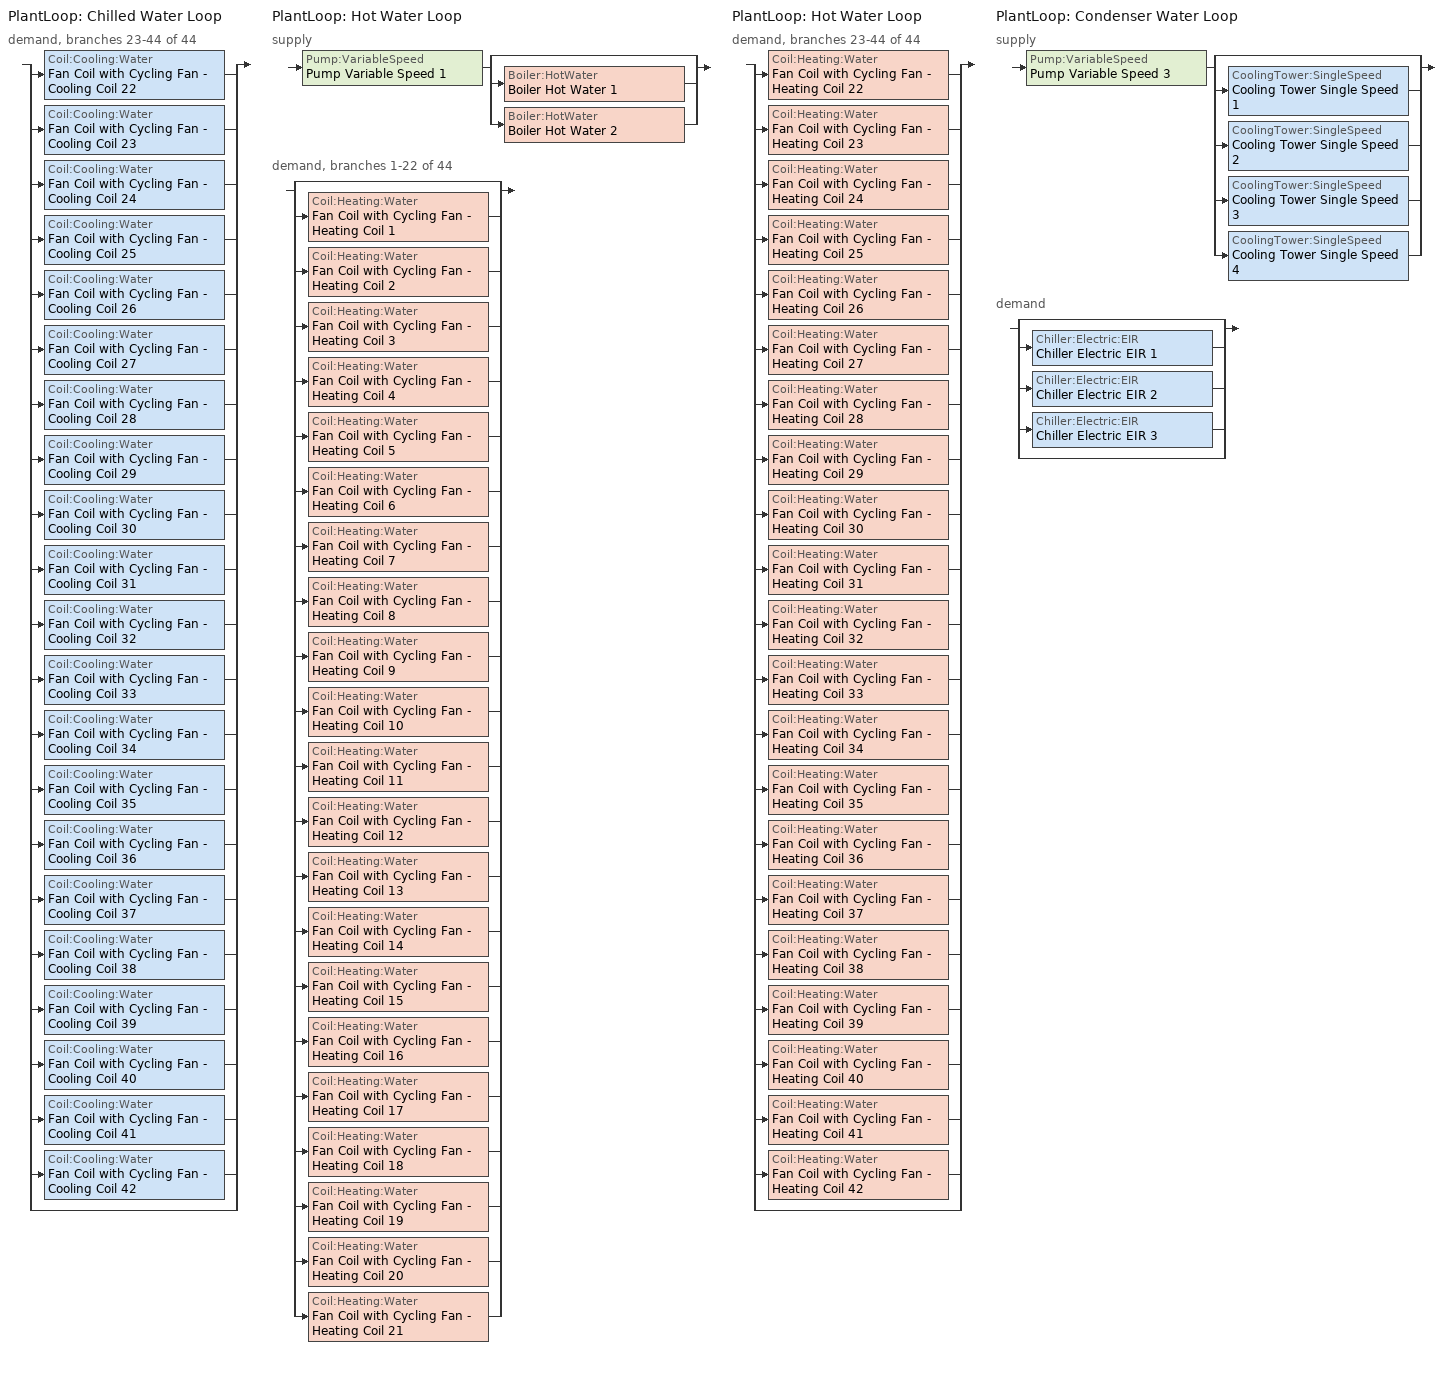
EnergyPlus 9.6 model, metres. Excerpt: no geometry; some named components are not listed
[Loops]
PlantLoop 'Chilled Water Loop'
 demand, branches 23-44 of 44: split
  | Coil:Cooling:Water 'Fan Coil with Cycling Fan - Cooling Coil 22'
  | Coil:Cooling:Water 'Fan Coil with Cycling Fan - Cooling Coil 23'
  | Coil:Cooling:Water 'Fan Coil with Cycling Fan - Cooling Coil 24'
  | Coil:Cooling:Water 'Fan Coil with Cycling Fan - Cooling Coil 25'
  | Coil:Cooling:Water 'Fan Coil with Cycling Fan - Cooling Coil 26'
  | Coil:Cooling:Water 'Fan Coil with Cycling Fan - Cooling Coil 27'
  | Coil:Cooling:Water 'Fan Coil with Cycling Fan - Cooling Coil 28'
  | Coil:Cooling:Water 'Fan Coil with Cycling Fan - Cooling Coil 29'
  | Coil:Cooling:Water 'Fan Coil with Cycling Fan - Cooling Coil 30'
  | Coil:Cooling:Water 'Fan Coil with Cycling Fan - Cooling Coil 31'
  | Coil:Cooling:Water 'Fan Coil with Cycling Fan - Cooling Coil 32'
  | Coil:Cooling:Water 'Fan Coil with Cycling Fan - Cooling Coil 33'
  | Coil:Cooling:Water 'Fan Coil with Cycling Fan - Cooling Coil 34'
  | Coil:Cooling:Water 'Fan Coil with Cycling Fan - Cooling Coil 35'
  | Coil:Cooling:Water 'Fan Coil with Cycling Fan - Cooling Coil 36'
  | Coil:Cooling:Water 'Fan Coil with Cycling Fan - Cooling Coil 37'
  | Coil:Cooling:Water 'Fan Coil with Cycling Fan - Cooling Coil 38'
  | Coil:Cooling:Water 'Fan Coil with Cycling Fan - Cooling Coil 39'
  | Coil:Cooling:Water 'Fan Coil with Cycling Fan - Cooling Coil 40'
  | Coil:Cooling:Water 'Fan Coil with Cycling Fan - Cooling Coil 41'
  | Coil:Cooling:Water 'Fan Coil with Cycling Fan - Cooling Coil 42'
  | bypass
PlantLoop 'Hot Water Loop'
 supply: Pump:VariableSpeed 'Pump Variable Speed 1' > split
  | bypass
  | Boiler:HotWater 'Boiler Hot Water 1'
  | Boiler:HotWater 'Boiler Hot Water 2'
 demand, branches 1-22 of 44: split
  | bypass
  | Coil:Heating:Water 'Fan Coil with Cycling Fan - Heating Coil 1'
  | Coil:Heating:Water 'Fan Coil with Cycling Fan - Heating Coil 2'
  | Coil:Heating:Water 'Fan Coil with Cycling Fan - Heating Coil 3'
  | Coil:Heating:Water 'Fan Coil with Cycling Fan - Heating Coil 4'
  | Coil:Heating:Water 'Fan Coil with Cycling Fan - Heating Coil 5'
  | Coil:Heating:Water 'Fan Coil with Cycling Fan - Heating Coil 6'
  | Coil:Heating:Water 'Fan Coil with Cycling Fan - Heating Coil 7'
  | Coil:Heating:Water 'Fan Coil with Cycling Fan - Heating Coil 8'
  | Coil:Heating:Water 'Fan Coil with Cycling Fan - Heating Coil 9'
  | Coil:Heating:Water 'Fan Coil with Cycling Fan - Heating Coil 10'
  | Coil:Heating:Water 'Fan Coil with Cycling Fan - Heating Coil 11'
  | Coil:Heating:Water 'Fan Coil with Cycling Fan - Heating Coil 12'
  | Coil:Heating:Water 'Fan Coil with Cycling Fan - Heating Coil 13'
  | Coil:Heating:Water 'Fan Coil with Cycling Fan - Heating Coil 14'
  | Coil:Heating:Water 'Fan Coil with Cycling Fan - Heating Coil 15'
  | Coil:Heating:Water 'Fan Coil with Cycling Fan - Heating Coil 16'
  | Coil:Heating:Water 'Fan Coil with Cycling Fan - Heating Coil 17'
  | Coil:Heating:Water 'Fan Coil with Cycling Fan - Heating Coil 18'
  | Coil:Heating:Water 'Fan Coil with Cycling Fan - Heating Coil 19'
  | Coil:Heating:Water 'Fan Coil with Cycling Fan - Heating Coil 20'
  | Coil:Heating:Water 'Fan Coil with Cycling Fan - Heating Coil 21'
PlantLoop 'Hot Water Loop'
 demand, branches 23-44 of 44: split
  | Coil:Heating:Water 'Fan Coil with Cycling Fan - Heating Coil 22'
  | Coil:Heating:Water 'Fan Coil with Cycling Fan - Heating Coil 23'
  | Coil:Heating:Water 'Fan Coil with Cycling Fan - Heating Coil 24'
  | Coil:Heating:Water 'Fan Coil with Cycling Fan - Heating Coil 25'
  | Coil:Heating:Water 'Fan Coil with Cycling Fan - Heating Coil 26'
  | Coil:Heating:Water 'Fan Coil with Cycling Fan - Heating Coil 27'
  | Coil:Heating:Water 'Fan Coil with Cycling Fan - Heating Coil 28'
  | Coil:Heating:Water 'Fan Coil with Cycling Fan - Heating Coil 29'
  | Coil:Heating:Water 'Fan Coil with Cycling Fan - Heating Coil 30'
  | Coil:Heating:Water 'Fan Coil with Cycling Fan - Heating Coil 31'
  | Coil:Heating:Water 'Fan Coil with Cycling Fan - Heating Coil 32'
  | Coil:Heating:Water 'Fan Coil with Cycling Fan - Heating Coil 33'
  | Coil:Heating:Water 'Fan Coil with Cycling Fan - Heating Coil 34'
  | Coil:Heating:Water 'Fan Coil with Cycling Fan - Heating Coil 35'
  | Coil:Heating:Water 'Fan Coil with Cycling Fan - Heating Coil 36'
  | Coil:Heating:Water 'Fan Coil with Cycling Fan - Heating Coil 37'
  | Coil:Heating:Water 'Fan Coil with Cycling Fan - Heating Coil 38'
  | Coil:Heating:Water 'Fan Coil with Cycling Fan - Heating Coil 39'
  | Coil:Heating:Water 'Fan Coil with Cycling Fan - Heating Coil 40'
  | Coil:Heating:Water 'Fan Coil with Cycling Fan - Heating Coil 41'
  | Coil:Heating:Water 'Fan Coil with Cycling Fan - Heating Coil 42'
  | bypass
PlantLoop 'Condenser Water Loop'
 supply: Pump:VariableSpeed 'Pump Variable Speed 3' > split
  | bypass
  | CoolingTower:SingleSpeed 'Cooling Tower Single Speed 1'
  | CoolingTower:SingleSpeed 'Cooling Tower Single Speed 2'
  | CoolingTower:SingleSpeed 'Cooling Tower Single Speed 3'
  | CoolingTower:SingleSpeed 'Cooling Tower Single Speed 4'
 demand: split
  | bypass
  | Chiller:Electric:EIR 'Chiller Electric EIR 1'
  | Chiller:Electric:EIR 'Chiller Electric EIR 2'
  | Chiller:Electric:EIR 'Chiller Electric EIR 3'
  | bypass
[ZoneControl:Thermostat] Temperature Difference Between Cutout And Setpoint deltaC=0
Name | Zone or ZoneList | Control Type Schedule | Control 1
Thermal Zone 22 Thermostat | Thermal Zone 22 | Thermal Zone 22 Thermostat Schedule | Thermostat Setpoint Dual Setpoint 22
Thermal Zone 23 Thermostat | Thermal Zone 23 | Thermal Zone 23 Thermostat Schedule | Thermostat Setpoint Dual Setpoint 23
Thermal Zone 24 Thermostat | Thermal Zone 24 | Thermal Zone 24 Thermostat Schedule | Thermostat Setpoint Dual Setpoint 24
Thermal Zone 25 Thermostat | Thermal Zone 25 | Thermal Zone 25 Thermostat Schedule | Thermostat Setpoint Dual Setpoint 25
Thermal Zone 26 Thermostat | Thermal Zone 26 | Thermal Zone 26 Thermostat Schedule | Thermostat Setpoint Dual Setpoint 26
Thermal Zone 27 Thermostat | Thermal Zone 27 | Thermal Zone 27 Thermostat Schedule | Thermostat Setpoint Dual Setpoint 27
Thermal Zone 28 Thermostat | Thermal Zone 28 | Thermal Zone 28 Thermostat Schedule | Thermostat Setpoint Dual Setpoint 28
Thermal Zone 29 Thermostat | Thermal Zone 29 | Thermal Zone 29 Thermostat Schedule | Thermostat Setpoint Dual Setpoint 29
Thermal Zone 30 Thermostat | Thermal Zone 30 | Thermal Zone 30 Thermostat Schedule | Thermostat Setpoint Dual Setpoint 30
Thermal Zone 31 Thermostat | Thermal Zone 31 | Thermal Zone 31 Thermostat Schedule | Thermostat Setpoint Dual Setpoint 31
Thermal Zone 32 Thermostat | Thermal Zone 32 | Thermal Zone 32 Thermostat Schedule | Thermostat Setpoint Dual Setpoint 32
Thermal Zone 33 Thermostat | Thermal Zone 33 | Thermal Zone 33 Thermostat Schedule | Thermostat Setpoint Dual Setpoint 33
Thermal Zone 34 Thermostat | Thermal Zone 34 | Thermal Zone 34 Thermostat Schedule | Thermostat Setpoint Dual Setpoint 34
Thermal Zone 35 Thermostat | Thermal Zone 35 | Thermal Zone 35 Thermostat Schedule | Thermostat Setpoint Dual Setpoint 35
Thermal Zone 36 Thermostat | Thermal Zone 36 | Thermal Zone 36 Thermostat Schedule | Thermostat Setpoint Dual Setpoint 36
Thermal Zone 37 Thermostat | Thermal Zone 37 | Thermal Zone 37 Thermostat Schedule | Thermostat Setpoint Dual Setpoint 37
Thermal Zone 38 Thermostat | Thermal Zone 38 | Thermal Zone 38 Thermostat Schedule | Thermostat Setpoint Dual Setpoint 38
Thermal Zone 39 Thermostat | Thermal Zone 39 | Thermal Zone 39 Thermostat Schedule | Thermostat Setpoint Dual Setpoint 39
Thermal Zone 40 Thermostat | Thermal Zone 40 | Thermal Zone 40 Thermostat Schedule | Thermostat Setpoint Dual Setpoint 40
Thermal Zone 41 Thermostat | Thermal Zone 41 | Thermal Zone 41 Thermostat Schedule | Thermostat Setpoint Dual Setpoint 41
Thermal Zone 42 Thermostat | Thermal Zone 42 | Thermal Zone 42 Thermostat Schedule | Thermostat Setpoint Dual Setpoint 42
[ThermostatSetpoint:DualSetpoint]
Name | Heating Setpoint Temperature Schedule | Cooling Setpoint Temperature Schedule
Thermostat Setpoint Dual Setpoint 22 | HtgSetp 22 | ClgSetp 22
Thermostat Setpoint Dual Setpoint 23 | HtgSetp 23 | ClgSetp 23
Thermostat Setpoint Dual Setpoint 24 | HtgSetp 24 | ClgSetp 24
Thermostat Setpoint Dual Setpoint 25 | HtgSetp 25 | ClgSetp 25
Thermostat Setpoint Dual Setpoint 26 | HtgSetp 26 | ClgSetp 26
Thermostat Setpoint Dual Setpoint 27 | HtgSetp 27 | ClgSetp 27
Thermostat Setpoint Dual Setpoint 28 | HtgSetp 28 | ClgSetp 28
Thermostat Setpoint Dual Setpoint 29 | HtgSetp 29 | ClgSetp 29
Thermostat Setpoint Dual Setpoint 30 | HtgSetp 30 | ClgSetp 30
Thermostat Setpoint Dual Setpoint 31 | HtgSetp 31 | ClgSetp 31
Thermostat Setpoint Dual Setpoint 32 | HtgSetp 32 | ClgSetp 32
Thermostat Setpoint Dual Setpoint 33 | HtgSetp 33 | ClgSetp 33
Thermostat Setpoint Dual Setpoint 34 | HtgSetp 34 | ClgSetp 34
Thermostat Setpoint Dual Setpoint 35 | HtgSetp 35 | ClgSetp 35
Thermostat Setpoint Dual Setpoint 36 | HtgSetp 36 | ClgSetp 36
Thermostat Setpoint Dual Setpoint 37 | HtgSetp 37 | ClgSetp 37
Thermostat Setpoint Dual Setpoint 38 | HtgSetp 38 | ClgSetp 38
Thermostat Setpoint Dual Setpoint 39 | HtgSetp 39 | ClgSetp 39
Thermostat Setpoint Dual Setpoint 40 | HtgSetp 40 | ClgSetp 40
Thermostat Setpoint Dual Setpoint 41 | HtgSetp 41 | ClgSetp 41
Thermostat Setpoint Dual Setpoint 42 | HtgSetp 42 | ClgSetp 42
[Fan:OnOff] Availability Schedule=Always On Discrete hvac_library; Fan Total Efficiency=0.82; Pressure Rise Pa=500; Maximum Flow Rate m3/s=Autosize; Motor Efficiency=0.8; Motor In Airstream Fraction=1; Fan Power Ratio Function of Speed Ratio Curve=Fan On Off Power Curve 12; Fan Efficiency Ratio Function of Speed Ratio Curve=Fan On Off Efficiency Curve 12
Fan Coil with Cycling Fan - Fan 22; Fan Coil with Cycling Fan - Fan 23; Fan Coil with Cycling Fan - Fan 24; Fan Coil with Cycling Fan - Fan 25; Fan Coil with Cycling Fan - Fan 26; Fan Coil with Cycling Fan - Fan 27; Fan Coil with Cycling Fan - Fan 28; Fan Coil with Cycling Fan - Fan 29; Fan Coil with Cycling Fan - Fan 30; Fan Coil with Cycling Fan - Fan 31; Fan Coil with Cycling Fan - Fan 32; Fan Coil with Cycling Fan - Fan 33; Fan Coil with Cycling Fan - Fan 34; Fan Coil with Cycling Fan - Fan 35; Fan Coil with Cycling Fan - Fan 36; Fan Coil with Cycling Fan - Fan 37; Fan Coil with Cycling Fan - Fan 38; Fan Coil with Cycling Fan - Fan 39; Fan Coil with Cycling Fan - Fan 40; Fan Coil with Cycling Fan - Fan 41; Fan Coil with Cycling Fan - Fan 42
[Coil:Cooling:Water] Availability Schedule=Always On Discrete hvac_library; Design Water Flow Rate m3/s=Autosize; Design Air Flow Rate m3/s=Autosize; Design Inlet Water Temperature C=Autosize; Design Inlet Air Temperature C=Autosize; Design Outlet Air Temperature C=Autosize; Design Inlet Air Humidity Ratio kgWater/kgDryAir=Autosize; Design Outlet Air Humidity Ratio kgWater/kgDryAir=Autosize; Type of Analysis=SimpleAnalysis; Heat Exchanger Configuration=CrossFlow
Fan Coil with Cycling Fan - Cooling Coil 22; Fan Coil with Cycling Fan - Cooling Coil 23; Fan Coil with Cycling Fan - Cooling Coil 24; Fan Coil with Cycling Fan - Cooling Coil 25; Fan Coil with Cycling Fan - Cooling Coil 26; Fan Coil with Cycling Fan - Cooling Coil 27; Fan Coil with Cycling Fan - Cooling Coil 28; Fan Coil with Cycling Fan - Cooling Coil 29; Fan Coil with Cycling Fan - Cooling Coil 30; Fan Coil with Cycling Fan - Cooling Coil 31; Fan Coil with Cycling Fan - Cooling Coil 32; Fan Coil with Cycling Fan - Cooling Coil 33; Fan Coil with Cycling Fan - Cooling Coil 34; Fan Coil with Cycling Fan - Cooling Coil 35; Fan Coil with Cycling Fan - Cooling Coil 36; Fan Coil with Cycling Fan - Cooling Coil 37; Fan Coil with Cycling Fan - Cooling Coil 38; Fan Coil with Cycling Fan - Cooling Coil 39; Fan Coil with Cycling Fan - Cooling Coil 40; Fan Coil with Cycling Fan - Cooling Coil 41; Fan Coil with Cycling Fan - Cooling Coil 42
[Coil:Heating:Water] Availability Schedule=Always On Discrete hvac_library; U-Factor Times Area Value W/K=Autosize; Maximum Water Flow Rate m3/s=Autosize; Performance Input Method=UFactorTimesAreaAndDesignWaterFlowRate; Rated Capacity W=Autosize; Rated Inlet Water Temperature C=82.2; Rated Inlet Air Temperature C=16.6; Rated Outlet Water Temperature C=71.1; Rated Outlet Air Temperature C=32.2; Rated Ratio for Air and Water Convection=0.5
Fan Coil with Cycling Fan - Heating Coil 1; Fan Coil with Cycling Fan - Heating Coil 2; Fan Coil with Cycling Fan - Heating Coil 3; Fan Coil with Cycling Fan - Heating Coil 4; Fan Coil with Cycling Fan - Heating Coil 5; Fan Coil with Cycling Fan - Heating Coil 6; Fan Coil with Cycling Fan - Heating Coil 7; Fan Coil with Cycling Fan - Heating Coil 8; Fan Coil with Cycling Fan - Heating Coil 9; Fan Coil with Cycling Fan - Heating Coil 10; Fan Coil with Cycling Fan - Heating Coil 11; Fan Coil with Cycling Fan - Heating Coil 12; Fan Coil with Cycling Fan - Heating Coil 13; Fan Coil with Cycling Fan - Heating Coil 14; Fan Coil with Cycling Fan - Heating Coil 15; Fan Coil with Cycling Fan - Heating Coil 16; Fan Coil with Cycling Fan - Heating Coil 17; Fan Coil with Cycling Fan - Heating Coil 18; Fan Coil with Cycling Fan - Heating Coil 19; Fan Coil with Cycling Fan - Heating Coil 20; Fan Coil with Cycling Fan - Heating Coil 21; Fan Coil with Cycling Fan - Heating Coil 22; Fan Coil with Cycling Fan - Heating Coil 23; Fan Coil with Cycling Fan - Heating Coil 24; Fan Coil with Cycling Fan - Heating Coil 25; Fan Coil with Cycling Fan - Heating Coil 26; Fan Coil with Cycling Fan - Heating Coil 27; Fan Coil with Cycling Fan - Heating Coil 28; Fan Coil with Cycling Fan - Heating Coil 29; Fan Coil with Cycling Fan - Heating Coil 30; Fan Coil with Cycling Fan - Heating Coil 31; Fan Coil with Cycling Fan - Heating Coil 32; Fan Coil with Cycling Fan - Heating Coil 33; Fan Coil with Cycling Fan - Heating Coil 34; Fan Coil with Cycling Fan - Heating Coil 35; Fan Coil with Cycling Fan - Heating Coil 36; Fan Coil with Cycling Fan - Heating Coil 37; Fan Coil with Cycling Fan - Heating Coil 38; Fan Coil with Cycling Fan - Heating Coil 39; Fan Coil with Cycling Fan - Heating Coil 40; Fan Coil with Cycling Fan - Heating Coil 41; Fan Coil with Cycling Fan - Heating Coil 42
[ZoneHVAC:FourPipeFanCoil] Availability Schedule=Always On Discrete hvac_library; Capacity Control Method=CyclingFan; Maximum Supply Air Flow Rate m3/s=Autosize; Maximum Outdoor Air Flow Rate m3/s=Autosize; Maximum Cold Water Flow Rate m3/s=Autosize; Maximum Hot Water Flow Rate m3/s=Autosize; Minimum Supply Air Temperature in Cooling Mode C=Autosize; Maximum Supply Air Temperature in Heating Mode C=Autosize
Name | Supply Air Fan | Cooling Coil | Heating Coil
Fan Coil with Cycling Fan 22 | Fan Coil with Cycling Fan - Fan 22 | Fan Coil with Cycling Fan - Cooling Coil 22 | Fan Coil with Cycling Fan - Heating Coil 22
Fan Coil with Cycling Fan 23 | Fan Coil with Cycling Fan - Fan 23 | Fan Coil with Cycling Fan - Cooling Coil 23 | Fan Coil with Cycling Fan - Heating Coil 23
Fan Coil with Cycling Fan 24 | Fan Coil with Cycling Fan - Fan 24 | Fan Coil with Cycling Fan - Cooling Coil 24 | Fan Coil with Cycling Fan - Heating Coil 24
Fan Coil with Cycling Fan 25 | Fan Coil with Cycling Fan - Fan 25 | Fan Coil with Cycling Fan - Cooling Coil 25 | Fan Coil with Cycling Fan - Heating Coil 25
Fan Coil with Cycling Fan 26 | Fan Coil with Cycling Fan - Fan 26 | Fan Coil with Cycling Fan - Cooling Coil 26 | Fan Coil with Cycling Fan - Heating Coil 26
Fan Coil with Cycling Fan 27 | Fan Coil with Cycling Fan - Fan 27 | Fan Coil with Cycling Fan - Cooling Coil 27 | Fan Coil with Cycling Fan - Heating Coil 27
Fan Coil with Cycling Fan 28 | Fan Coil with Cycling Fan - Fan 28 | Fan Coil with Cycling Fan - Cooling Coil 28 | Fan Coil with Cycling Fan - Heating Coil 28
Fan Coil with Cycling Fan 29 | Fan Coil with Cycling Fan - Fan 29 | Fan Coil with Cycling Fan - Cooling Coil 29 | Fan Coil with Cycling Fan - Heating Coil 29
Fan Coil with Cycling Fan 30 | Fan Coil with Cycling Fan - Fan 30 | Fan Coil with Cycling Fan - Cooling Coil 30 | Fan Coil with Cycling Fan - Heating Coil 30
Fan Coil with Cycling Fan 31 | Fan Coil with Cycling Fan - Fan 31 | Fan Coil with Cycling Fan - Cooling Coil 31 | Fan Coil with Cycling Fan - Heating Coil 31
Fan Coil with Cycling Fan 32 | Fan Coil with Cycling Fan - Fan 32 | Fan Coil with Cycling Fan - Cooling Coil 32 | Fan Coil with Cycling Fan - Heating Coil 32
Fan Coil with Cycling Fan 33 | Fan Coil with Cycling Fan - Fan 33 | Fan Coil with Cycling Fan - Cooling Coil 33 | Fan Coil with Cycling Fan - Heating Coil 33
Fan Coil with Cycling Fan 34 | Fan Coil with Cycling Fan - Fan 34 | Fan Coil with Cycling Fan - Cooling Coil 34 | Fan Coil with Cycling Fan - Heating Coil 34
Fan Coil with Cycling Fan 35 | Fan Coil with Cycling Fan - Fan 35 | Fan Coil with Cycling Fan - Cooling Coil 35 | Fan Coil with Cycling Fan - Heating Coil 35
Fan Coil with Cycling Fan 36 | Fan Coil with Cycling Fan - Fan 36 | Fan Coil with Cycling Fan - Cooling Coil 36 | Fan Coil with Cycling Fan - Heating Coil 36
Fan Coil with Cycling Fan 37 | Fan Coil with Cycling Fan - Fan 37 | Fan Coil with Cycling Fan - Cooling Coil 37 | Fan Coil with Cycling Fan - Heating Coil 37
Fan Coil with Cycling Fan 38 | Fan Coil with Cycling Fan - Fan 38 | Fan Coil with Cycling Fan - Cooling Coil 38 | Fan Coil with Cycling Fan - Heating Coil 38
Fan Coil with Cycling Fan 39 | Fan Coil with Cycling Fan - Fan 39 | Fan Coil with Cycling Fan - Cooling Coil 39 | Fan Coil with Cycling Fan - Heating Coil 39
Fan Coil with Cycling Fan 40 | Fan Coil with Cycling Fan - Fan 40 | Fan Coil with Cycling Fan - Cooling Coil 40 | Fan Coil with Cycling Fan - Heating Coil 40
Fan Coil with Cycling Fan 41 | Fan Coil with Cycling Fan - Fan 41 | Fan Coil with Cycling Fan - Cooling Coil 41 | Fan Coil with Cycling Fan - Heating Coil 41
Fan Coil with Cycling Fan 42 | Fan Coil with Cycling Fan - Fan 42 | Fan Coil with Cycling Fan - Cooling Coil 42 | Fan Coil with Cycling Fan - Heating Coil 42
[Zone equipment]
Thermal Zone 22: Fan Coil with Cycling Fan 22
Thermal Zone 23: Fan Coil with Cycling Fan 23
Thermal Zone 24: Fan Coil with Cycling Fan 24
Thermal Zone 25: Fan Coil with Cycling Fan 25
Thermal Zone 26: Fan Coil with Cycling Fan 26
Thermal Zone 27: Fan Coil with Cycling Fan 27
Thermal Zone 28: Fan Coil with Cycling Fan 28
Thermal Zone 29: Fan Coil with Cycling Fan 29
Thermal Zone 30: Fan Coil with Cycling Fan 30
Thermal Zone 31: Fan Coil with Cycling Fan 31
Thermal Zone 32: Fan Coil with Cycling Fan 32
Thermal Zone 33: Fan Coil with Cycling Fan 33
Thermal Zone 34: Fan Coil with Cycling Fan 34
Thermal Zone 35: Fan Coil with Cycling Fan 35
Thermal Zone 36: Fan Coil with Cycling Fan 36
Thermal Zone 37: Fan Coil with Cycling Fan 37
Thermal Zone 38: Fan Coil with Cycling Fan 38
Thermal Zone 39: Fan Coil with Cycling Fan 39
Thermal Zone 40: Fan Coil with Cycling Fan 40
Thermal Zone 41: Fan Coil with Cycling Fan 41
Thermal Zone 42: Fan Coil with Cycling Fan 42
[Sizing:Zone] Zone Cooling Design Supply Air Temperature Input Method=SupplyAirTemperature; Zone Cooling Design Supply Air Temperature C=14.8; Zone Cooling Design Supply Air Temperature Difference deltaC=11.11; Zone Heating Design Supply Air Temperature Input Method=SupplyAirTemperature; Zone Heating Design Supply Air Temperature C=42.9; Zone Heating Design Supply Air Temperature Difference deltaC=11.11; Zone Cooling Design Supply Air Humidity Ratio kgWater/kgDryAir=0.0085; Zone Heating Design Supply Air Humidity Ratio kgWater/kgDryAir=0.008; Cooling Design Air Flow Method=DesignDay; Cooling Design Air Flow Rate m3/s=0; Cooling Minimum Air Flow per Zone Floor Area m3/s-m2=0.000762; Cooling Minimum Air Flow m3/s=0; Cooling Minimum Air Flow Fraction=0; Heating Design Air Flow Method=DesignDay; Heating Design Air Flow Rate m3/s=0; Heating Maximum Air Flow per Zone Floor Area m3/s-m2=0.002032; Heating Maximum Air Flow m3/s=0.141576; Heating Maximum Air Flow Fraction=0.3; Account for Dedicated Outdoor Air System=No
Name | Design Specification Outdoor Air Object
Thermal Zone 22 | Ventilation 22
Thermal Zone 23 | Ventilation 23
Thermal Zone 24 | Ventilation 24
Thermal Zone 25 | Ventilation 25
Thermal Zone 26 | Ventilation 26
Thermal Zone 27 | Ventilation 27
Thermal Zone 28 | Ventilation 28
Thermal Zone 29 | Ventilation 29
Thermal Zone 30 | Ventilation 30
Thermal Zone 31 | Ventilation 31
Thermal Zone 32 | Ventilation 32
Thermal Zone 33 | Ventilation 33
Thermal Zone 34 | Ventilation 34
Thermal Zone 35 | Ventilation 35
Thermal Zone 36 | Ventilation 36
Thermal Zone 37 | Ventilation 37
Thermal Zone 38 | Ventilation 38
Thermal Zone 39 | Ventilation 39
Thermal Zone 40 | Ventilation 40
Thermal Zone 41 | Ventilation 41
Thermal Zone 42 | Ventilation 42
[DesignSpecification:OutdoorAir] Outdoor Air Method=Sum; Outdoor Air Flow per Person m3/s-person=0; Outdoor Air Flow per Zone Floor Area m3/s-m2=0; Outdoor Air Flow per Zone m3/s=0; Outdoor Air Flow Air Changes per Hour 1/hr=1.6
Ventilation 22; Ventilation 23; Ventilation 24; Ventilation 25; Ventilation 26; Ventilation 27; Ventilation 28; Ventilation 29; Ventilation 30; Ventilation 31; Ventilation 32; Ventilation 33; Ventilation 34; Ventilation 35; Ventilation 36; Ventilation 37; Ventilation 38; Ventilation 39; Ventilation 40; Ventilation 41; Ventilation 42
[PlantEquipmentList]
Hot Water Loop Heating Equipment List: Boiler:HotWater, Boiler Hot Water 1, Boiler:HotWater, Boiler Hot Water 2
Condenser Water Loop Cooling Equipment List: CoolingTower:SingleSpeed, Cooling Tower Single Speed 1, CoolingTower:SingleSpeed, Cooling Tower Single Speed 2, CoolingTower:SingleSpeed, Cooling Tower Single Speed 3, CoolingTower:SingleSpeed, Cooling Tower Single Speed 4
[PlantLoop] Fluid Type=Water; Maximum Loop Temperature=100; Minimum Loop Temperature=0; Maximum Loop Flow Rate=Autosize; Minimum Loop Flow Rate=0; Plant Loop Volume=Autocalculate; Load Distribution Scheme=Optimal; Plant Loop Demand Calculation Scheme=SingleSetpoint
Name | Plant Equipment Operation Scheme
Hot Water Loop | Hot Water Loop Operation Schemes
Condenser Water Loop | Condenser Water Loop Operation Schemes
[Sizing:Plant] Sizing Option=NonCoincident; Zone Timesteps in Averaging Window=1; Coincident Sizing Factor Mode=None
Name | Loop Type | Design Loop Exit Temperature | Loop Design Temperature Difference
Hot Water Loop | Heating | 67 | 11
Condenser Water Loop | Condenser | 29.4 | 5.6
[Pump:VariableSpeed] Design Maximum Flow Rate m3/s=Autosize; Design Power Consumption W=Autosize; Motor Efficiency=0.8; Fraction of Motor Inefficiencies to Fluid Stream=0; Coefficient 1 of the Part Load Performance Curve=0; Coefficient 2 of the Part Load Performance Curve=1; Coefficient 3 of the Part Load Performance Curve=0; Coefficient 4 of the Part Load Performance Curve=0; Design Minimum Flow Rate=0; Pump Control Type=Intermittent; Skin Loss Radiative Fraction=0.5; Design Power Sizing Method=PowerPerFlowPerPressure; Design Electric Power per Unit Flow Rate=348701.1; Design Shaft Power per Unit Flow Rate per Unit Head=1.28205; Design Minimum Flow Rate Fraction=0
Name | Design Pump Head Pa
Pump Variable Speed 1 | 180000
Pump Variable Speed 3 | 179352
[SetpointManager:Scheduled]
Setpoint Manager Scheduled Hot Water Duck: Control Variable=Temperature; Schedule=Hot_Water_Temperature; Setpoint Node or NodeList=Node Hot Water Deck Supply
[PlantEquipmentOperationSchemes] Control Scheme Schedule Name 1=Always On Discrete
Name | Control Scheme Object Type 1 | Control Scheme Name 1
Hot Water Loop Operation Schemes | PlantEquipmentOperation:HeatingLoad | Hot Water Loop Heating Operation Scheme
Condenser Water Loop Operation Schemes | PlantEquipmentOperation:CoolingLoad | Condenser Water Loop Cooling Operation Scheme
[PlantEquipmentOperation:CoolingLoad]
Condenser Water Loop Cooling Operation Scheme: Load Range Lower Limit 1=0; Load Range Upper Limit 1=1000000000; Range Equipment List Name 1=Condenser Water Loop Cooling Equipment List
[Boiler:HotWater] Fuel Type=Coal; Nominal Capacity W=Autosize; Efficiency Curve Temperature Evaluation Variable=LeavingBoiler; Normalized Boiler Efficiency Curve=Boiler Efficiency; Design Water Flow Rate m3/s=Autosize; Minimum Part Load Ratio=0; Maximum Part Load Ratio=1; Optimum Part Load Ratio=1; Water Outlet Upper Temperature Limit C=99; Boiler Flow Mode=NotModulated; Parasitic Electric Load W=0; Sizing Factor=1
Name | Nominal Thermal Efficiency
Boiler Hot Water 1 | 0.7
Boiler Hot Water 2 | 0.85
[PlantEquipmentOperation:HeatingLoad]
Hot Water Loop Heating Operation Scheme: Load Range Lower Limit 1=0; Load Range Upper Limit 1=1000000000; Range Equipment List Name 1=Hot Water Loop Heating Equipment List
[CoolingTower:SingleSpeed] Design Water Flow Rate m3/s=Autosize; Design Air Flow Rate m3/s=Autosize; Design Fan Power W=Autosize; Design U-Factor Times Area Value W/K=Autosize; Free Convection Regime Air Flow Rate m3/s=Autosize; Free Convection Regime Air Flow Rate Sizing Factor=0.1; Free Convection Regime U-Factor Times Area Value W/K=Autosize; Free Convection U-Factor Times Area Value Sizing Factor=0.1; Performance Input Method=UFactorTimesAreaAndDesignWaterFlowRate; Heat Rejection Capacity and Nominal Capacity Sizing Ratio=1.25; Free Convection Capacity W=0; Free Convection Nominal Capacity Sizing Factor=0.1; Design Inlet Air Dry-Bulb Temperature C=25.6; Design Inlet Air Wet-Bulb Temperature C=25.6; Design Approach Temperature deltaC=Autosize; Design Range Temperature deltaC=Autosize; Basin Heater Capacity W/K=0; Basin Heater Setpoint Temperature C=2; Evaporation Loss Mode=LossFactor; Evaporation Loss Factor percent/K=0.2; Drift Loss Percent percent=0.008; Blowdown Calculation Mode=ConcentrationRatio; Blowdown Concentration Ratio=3; Capacity Control=FanCycling; Number of Cells=1; Cell Control=MinimalCell; Cell Minimum  Water Flow Rate Fraction=0.33; Cell Maximum Water Flow Rate Fraction=2.5; Sizing Factor=1
Cooling Tower Single Speed 1; Cooling Tower Single Speed 2; Cooling Tower Single Speed 3; Cooling Tower Single Speed 4
[SetpointManager:FollowOutdoorAirTemperature]
Setpoint Manager Follow Outdoor Air Temperature 1: Control Variable=Temperature; Reference Temperature Type=OutdoorAirWetBulb; Offset Temperature Difference=1.5; Maximum Setpoint Temperature=80; Minimum Setpoint Temperature=6; Setpoint Node or NodeList=Node Condenser Water Deck Supply
[Schedule:Day:Interval]
HtgSetp Summer Design Day 22; HtgSetp Summer Design Day 23; HtgSetp Summer Design Day 24; HtgSetp Summer Design Day 25; HtgSetp Summer Design Day 26; HtgSetp Summer Design Day 27; HtgSetp Summer Design Day 28; HtgSetp Summer Design Day 29; HtgSetp Summer Design Day 30; HtgSetp Summer Design Day 31; HtgSetp Summer Design Day 32; HtgSetp Summer Design Day 33; HtgSetp Summer Design Day 34; HtgSetp Summer Design Day 35; HtgSetp Summer Design Day 36; HtgSetp Summer Design Day 37; HtgSetp Summer Design Day 38; HtgSetp Summer Design Day 39; HtgSetp Summer Design Day 40; HtgSetp Summer Design Day 41; HtgSetp Summer Design Day 42: No, 24:00, 15.6
HtgSetp Winter Design Day 22; HtgSetp Winter Design Day 23; HtgSetp Winter Design Day 24; HtgSetp Winter Design Day 25; HtgSetp Winter Design Day 26; HtgSetp Winter Design Day 27; HtgSetp Winter Design Day 28; HtgSetp Winter Design Day 29; HtgSetp Winter Design Day 30; HtgSetp Winter Design Day 31; HtgSetp Winter Design Day 32; HtgSetp Winter Design Day 33; HtgSetp Winter Design Day 34; HtgSetp Winter Design Day 35; HtgSetp Winter Design Day 36; HtgSetp Winter Design Day 37; HtgSetp Winter Design Day 38; HtgSetp Winter Design Day 39; HtgSetp Winter Design Day 40; HtgSetp Winter Design Day 41; HtgSetp Winter Design Day 42: No, 24:00, 21
ClgSetp Summer Design Day 22; ClgSetp Summer Design Day 23; ClgSetp Summer Design Day 24; ClgSetp Summer Design Day 25; ClgSetp Summer Design Day 26; ClgSetp Summer Design Day 27; ClgSetp Summer Design Day 28; ClgSetp Summer Design Day 29; ClgSetp Summer Design Day 30; ClgSetp Summer Design Day 31; ClgSetp Summer Design Day 32; ClgSetp Summer Design Day 33; ClgSetp Summer Design Day 34; ClgSetp Summer Design Day 35; ClgSetp Summer Design Day 36; ClgSetp Summer Design Day 37; ClgSetp Summer Design Day 38; ClgSetp Summer Design Day 39; ClgSetp Summer Design Day 40; ClgSetp Summer Design Day 41; ClgSetp Summer Design Day 42: No, 06:00, 26.7, 22:00, 24, 24:00, 26.7
ClgSetp Winter Design Day 22; ClgSetp Winter Design Day 23; ClgSetp Winter Design Day 24; ClgSetp Winter Design Day 25; ClgSetp Winter Design Day 26; ClgSetp Winter Design Day 27; ClgSetp Winter Design Day 28; ClgSetp Winter Design Day 29; ClgSetp Winter Design Day 30; ClgSetp Winter Design Day 31; ClgSetp Winter Design Day 32; ClgSetp Winter Design Day 33; ClgSetp Winter Design Day 34; ClgSetp Winter Design Day 35; ClgSetp Winter Design Day 36; ClgSetp Winter Design Day 37; ClgSetp Winter Design Day 38; ClgSetp Winter Design Day 39; ClgSetp Winter Design Day 40; ClgSetp Winter Design Day 41; ClgSetp Winter Design Day 42: No, 24:00, 26.7
ClgSetp Default Schedule 22; ClgSetp Default Schedule 23; ClgSetp Default Schedule 24; ClgSetp Default Schedule 25; ClgSetp Default Schedule 26; ClgSetp Default Schedule 27; ClgSetp Default Schedule 28; ClgSetp Default Schedule 29; ClgSetp Default Schedule 30; ClgSetp Default Schedule 31; ClgSetp Default Schedule 32; ClgSetp Default Schedule 33; ClgSetp Default Schedule 34; ClgSetp Default Schedule 35; ClgSetp Default Schedule 36; ClgSetp Default Schedule 37; ClgSetp Default Schedule 38; ClgSetp Default Schedule 39; ClgSetp Default Schedule 40; ClgSetp Default Schedule 41; ClgSetp Default Schedule 42: Temperature 37, No, 01:00, 28, 02:00, 28, 03:00, 28, 04:00, 28, 05:00, 28, 06:00, 28, 07:00, 28, 08:00, 28, 09:00, 28, 10:00, 28, 11:00, 26, 12:00, 26, 13:00, 26, 14:00, 26, 15:00, 26, 16:00, 26, 17:00, 26, 18:00, 26, 19:00, 26, 20:00, 26, 21:00, 26, 22:00, 26, 23:00, 28, 24:00, 28
HtgSetp Default Schedule 22; HtgSetp Default Schedule 23; HtgSetp Default Schedule 24; HtgSetp Default Schedule 25; HtgSetp Default Schedule 26; HtgSetp Default Schedule 27; HtgSetp Default Schedule 28; HtgSetp Default Schedule 29; HtgSetp Default Schedule 30; HtgSetp Default Schedule 31; HtgSetp Default Schedule 32; HtgSetp Default Schedule 33; HtgSetp Default Schedule 34; HtgSetp Default Schedule 35; HtgSetp Default Schedule 36; HtgSetp Default Schedule 37; HtgSetp Default Schedule 38; HtgSetp Default Schedule 39; HtgSetp Default Schedule 40; HtgSetp Default Schedule 41; HtgSetp Default Schedule 42: Temperature 36, No, 01:00, 16, 02:00, 16, 03:00, 16, 04:00, 16, 05:00, 16, 06:00, 16, 07:00, 16, 08:00, 16, 09:00, 16, 10:00, 16, 11:00, 22, 12:00, 22, 13:00, 22, 14:00, 22, 15:00, 22, 16:00, 22, 17:00, 22, 18:00, 22, 19:00, 22, 20:00, 22, 21:00, 22, 22:00, 22, 23:00, 16, 24:00, 16
Hot_Water_Temperature_Default; Hot_Water_Temperature_Summer_Design_Day; Hot_Water_Temperature_Winter_Design_Day: No, 24:00, 67
[Schedule:Week:Daily]
HtgSetp 22 Week Rule - Jan1-Dec31: HtgSetp Default Schedule 22, HtgSetp Default Schedule 22, HtgSetp Default Schedule 22, HtgSetp Default Schedule 22, HtgSetp Default Schedule 22, HtgSetp Default Schedule 22, HtgSetp Default Schedule 22, HtgSetp Default Schedule 22, HtgSetp Summer Design Day 22, HtgSetp Winter Design Day 22, HtgSetp Default Schedule 22, HtgSetp Default Schedule 22
ClgSetp 22 Week Rule - Jan1-Dec31: ClgSetp Default Schedule 22, ClgSetp Default Schedule 22, ClgSetp Default Schedule 22, ClgSetp Default Schedule 22, ClgSetp Default Schedule 22, ClgSetp Default Schedule 22, ClgSetp Default Schedule 22, ClgSetp Default Schedule 22, ClgSetp Summer Design Day 22, ClgSetp Winter Design Day 22, ClgSetp Default Schedule 22, ClgSetp Default Schedule 22
HtgSetp 23 Week Rule - Jan1-Dec31: HtgSetp Default Schedule 23, HtgSetp Default Schedule 23, HtgSetp Default Schedule 23, HtgSetp Default Schedule 23, HtgSetp Default Schedule 23, HtgSetp Default Schedule 23, HtgSetp Default Schedule 23, HtgSetp Default Schedule 23, HtgSetp Summer Design Day 23, HtgSetp Winter Design Day 23, HtgSetp Default Schedule 23, HtgSetp Default Schedule 23
ClgSetp 23 Week Rule - Jan1-Dec31: ClgSetp Default Schedule 23, ClgSetp Default Schedule 23, ClgSetp Default Schedule 23, ClgSetp Default Schedule 23, ClgSetp Default Schedule 23, ClgSetp Default Schedule 23, ClgSetp Default Schedule 23, ClgSetp Default Schedule 23, ClgSetp Summer Design Day 23, ClgSetp Winter Design Day 23, ClgSetp Default Schedule 23, ClgSetp Default Schedule 23
HtgSetp 24 Week Rule - Jan1-Dec31: HtgSetp Default Schedule 24, HtgSetp Default Schedule 24, HtgSetp Default Schedule 24, HtgSetp Default Schedule 24, HtgSetp Default Schedule 24, HtgSetp Default Schedule 24, HtgSetp Default Schedule 24, HtgSetp Default Schedule 24, HtgSetp Summer Design Day 24, HtgSetp Winter Design Day 24, HtgSetp Default Schedule 24, HtgSetp Default Schedule 24
ClgSetp 24 Week Rule - Jan1-Dec31: ClgSetp Default Schedule 24, ClgSetp Default Schedule 24, ClgSetp Default Schedule 24, ClgSetp Default Schedule 24, ClgSetp Default Schedule 24, ClgSetp Default Schedule 24, ClgSetp Default Schedule 24, ClgSetp Default Schedule 24, ClgSetp Summer Design Day 24, ClgSetp Winter Design Day 24, ClgSetp Default Schedule 24, ClgSetp Default Schedule 24
HtgSetp 25 Week Rule - Jan1-Dec31: HtgSetp Default Schedule 25, HtgSetp Default Schedule 25, HtgSetp Default Schedule 25, HtgSetp Default Schedule 25, HtgSetp Default Schedule 25, HtgSetp Default Schedule 25, HtgSetp Default Schedule 25, HtgSetp Default Schedule 25, HtgSetp Summer Design Day 25, HtgSetp Winter Design Day 25, HtgSetp Default Schedule 25, HtgSetp Default Schedule 25
ClgSetp 25 Week Rule - Jan1-Dec31: ClgSetp Default Schedule 25, ClgSetp Default Schedule 25, ClgSetp Default Schedule 25, ClgSetp Default Schedule 25, ClgSetp Default Schedule 25, ClgSetp Default Schedule 25, ClgSetp Default Schedule 25, ClgSetp Default Schedule 25, ClgSetp Summer Design Day 25, ClgSetp Winter Design Day 25, ClgSetp Default Schedule 25, ClgSetp Default Schedule 25
HtgSetp 26 Week Rule - Jan1-Dec31: HtgSetp Default Schedule 26, HtgSetp Default Schedule 26, HtgSetp Default Schedule 26, HtgSetp Default Schedule 26, HtgSetp Default Schedule 26, HtgSetp Default Schedule 26, HtgSetp Default Schedule 26, HtgSetp Default Schedule 26, HtgSetp Summer Design Day 26, HtgSetp Winter Design Day 26, HtgSetp Default Schedule 26, HtgSetp Default Schedule 26
ClgSetp 26 Week Rule - Jan1-Dec31: ClgSetp Default Schedule 26, ClgSetp Default Schedule 26, ClgSetp Default Schedule 26, ClgSetp Default Schedule 26, ClgSetp Default Schedule 26, ClgSetp Default Schedule 26, ClgSetp Default Schedule 26, ClgSetp Default Schedule 26, ClgSetp Summer Design Day 26, ClgSetp Winter Design Day 26, ClgSetp Default Schedule 26, ClgSetp Default Schedule 26
HtgSetp 27 Week Rule - Jan1-Dec31: HtgSetp Default Schedule 27, HtgSetp Default Schedule 27, HtgSetp Default Schedule 27, HtgSetp Default Schedule 27, HtgSetp Default Schedule 27, HtgSetp Default Schedule 27, HtgSetp Default Schedule 27, HtgSetp Default Schedule 27, HtgSetp Summer Design Day 27, HtgSetp Winter Design Day 27, HtgSetp Default Schedule 27, HtgSetp Default Schedule 27
ClgSetp 27 Week Rule - Jan1-Dec31: ClgSetp Default Schedule 27, ClgSetp Default Schedule 27, ClgSetp Default Schedule 27, ClgSetp Default Schedule 27, ClgSetp Default Schedule 27, ClgSetp Default Schedule 27, ClgSetp Default Schedule 27, ClgSetp Default Schedule 27, ClgSetp Summer Design Day 27, ClgSetp Winter Design Day 27, ClgSetp Default Schedule 27, ClgSetp Default Schedule 27
HtgSetp 28 Week Rule - Jan1-Dec31: HtgSetp Default Schedule 28, HtgSetp Default Schedule 28, HtgSetp Default Schedule 28, HtgSetp Default Schedule 28, HtgSetp Default Schedule 28, HtgSetp Default Schedule 28, HtgSetp Default Schedule 28, HtgSetp Default Schedule 28, HtgSetp Summer Design Day 28, HtgSetp Winter Design Day 28, HtgSetp Default Schedule 28, HtgSetp Default Schedule 28
ClgSetp 28 Week Rule - Jan1-Dec31: ClgSetp Default Schedule 28, ClgSetp Default Schedule 28, ClgSetp Default Schedule 28, ClgSetp Default Schedule 28, ClgSetp Default Schedule 28, ClgSetp Default Schedule 28, ClgSetp Default Schedule 28, ClgSetp Default Schedule 28, ClgSetp Summer Design Day 28, ClgSetp Winter Design Day 28, ClgSetp Default Schedule 28, ClgSetp Default Schedule 28
HtgSetp 29 Week Rule - Jan1-Dec31: HtgSetp Default Schedule 29, HtgSetp Default Schedule 29, HtgSetp Default Schedule 29, HtgSetp Default Schedule 29, HtgSetp Default Schedule 29, HtgSetp Default Schedule 29, HtgSetp Default Schedule 29, HtgSetp Default Schedule 29, HtgSetp Summer Design Day 29, HtgSetp Winter Design Day 29, HtgSetp Default Schedule 29, HtgSetp Default Schedule 29
ClgSetp 29 Week Rule - Jan1-Dec31: ClgSetp Default Schedule 29, ClgSetp Default Schedule 29, ClgSetp Default Schedule 29, ClgSetp Default Schedule 29, ClgSetp Default Schedule 29, ClgSetp Default Schedule 29, ClgSetp Default Schedule 29, ClgSetp Default Schedule 29, ClgSetp Summer Design Day 29, ClgSetp Winter Design Day 29, ClgSetp Default Schedule 29, ClgSetp Default Schedule 29
HtgSetp 30 Week Rule - Jan1-Dec31: HtgSetp Default Schedule 30, HtgSetp Default Schedule 30, HtgSetp Default Schedule 30, HtgSetp Default Schedule 30, HtgSetp Default Schedule 30, HtgSetp Default Schedule 30, HtgSetp Default Schedule 30, HtgSetp Default Schedule 30, HtgSetp Summer Design Day 30, HtgSetp Winter Design Day 30, HtgSetp Default Schedule 30, HtgSetp Default Schedule 30
ClgSetp 30 Week Rule - Jan1-Dec31: ClgSetp Default Schedule 30, ClgSetp Default Schedule 30, ClgSetp Default Schedule 30, ClgSetp Default Schedule 30, ClgSetp Default Schedule 30, ClgSetp Default Schedule 30, ClgSetp Default Schedule 30, ClgSetp Default Schedule 30, ClgSetp Summer Design Day 30, ClgSetp Winter Design Day 30, ClgSetp Default Schedule 30, ClgSetp Default Schedule 30
HtgSetp 31 Week Rule - Jan1-Dec31: HtgSetp Default Schedule 31, HtgSetp Default Schedule 31, HtgSetp Default Schedule 31, HtgSetp Default Schedule 31, HtgSetp Default Schedule 31, HtgSetp Default Schedule 31, HtgSetp Default Schedule 31, HtgSetp Default Schedule 31, HtgSetp Summer Design Day 31, HtgSetp Winter Design Day 31, HtgSetp Default Schedule 31, HtgSetp Default Schedule 31
ClgSetp 31 Week Rule - Jan1-Dec31: ClgSetp Default Schedule 31, ClgSetp Default Schedule 31, ClgSetp Default Schedule 31, ClgSetp Default Schedule 31, ClgSetp Default Schedule 31, ClgSetp Default Schedule 31, ClgSetp Default Schedule 31, ClgSetp Default Schedule 31, ClgSetp Summer Design Day 31, ClgSetp Winter Design Day 31, ClgSetp Default Schedule 31, ClgSetp Default Schedule 31
HtgSetp 32 Week Rule - Jan1-Dec31: HtgSetp Default Schedule 32, HtgSetp Default Schedule 32, HtgSetp Default Schedule 32, HtgSetp Default Schedule 32, HtgSetp Default Schedule 32, HtgSetp Default Schedule 32, HtgSetp Default Schedule 32, HtgSetp Default Schedule 32, HtgSetp Summer Design Day 32, HtgSetp Winter Design Day 32, HtgSetp Default Schedule 32, HtgSetp Default Schedule 32
ClgSetp 32 Week Rule - Jan1-Dec31: ClgSetp Default Schedule 32, ClgSetp Default Schedule 32, ClgSetp Default Schedule 32, ClgSetp Default Schedule 32, ClgSetp Default Schedule 32, ClgSetp Default Schedule 32, ClgSetp Default Schedule 32, ClgSetp Default Schedule 32, ClgSetp Summer Design Day 32, ClgSetp Winter Design Day 32, ClgSetp Default Schedule 32, ClgSetp Default Schedule 32
HtgSetp 33 Week Rule - Jan1-Dec31: HtgSetp Default Schedule 33, HtgSetp Default Schedule 33, HtgSetp Default Schedule 33, HtgSetp Default Schedule 33, HtgSetp Default Schedule 33, HtgSetp Default Schedule 33, HtgSetp Default Schedule 33, HtgSetp Default Schedule 33, HtgSetp Summer Design Day 33, HtgSetp Winter Design Day 33, HtgSetp Default Schedule 33, HtgSetp Default Schedule 33
ClgSetp 33 Week Rule - Jan1-Dec31: ClgSetp Default Schedule 33, ClgSetp Default Schedule 33, ClgSetp Default Schedule 33, ClgSetp Default Schedule 33, ClgSetp Default Schedule 33, ClgSetp Default Schedule 33, ClgSetp Default Schedule 33, ClgSetp Default Schedule 33, ClgSetp Summer Design Day 33, ClgSetp Winter Design Day 33, ClgSetp Default Schedule 33, ClgSetp Default Schedule 33
HtgSetp 34 Week Rule - Jan1-Dec31: HtgSetp Default Schedule 34, HtgSetp Default Schedule 34, HtgSetp Default Schedule 34, HtgSetp Default Schedule 34, HtgSetp Default Schedule 34, HtgSetp Default Schedule 34, HtgSetp Default Schedule 34, HtgSetp Default Schedule 34, HtgSetp Summer Design Day 34, HtgSetp Winter Design Day 34, HtgSetp Default Schedule 34, HtgSetp Default Schedule 34
ClgSetp 34 Week Rule - Jan1-Dec31: ClgSetp Default Schedule 34, ClgSetp Default Schedule 34, ClgSetp Default Schedule 34, ClgSetp Default Schedule 34, ClgSetp Default Schedule 34, ClgSetp Default Schedule 34, ClgSetp Default Schedule 34, ClgSetp Default Schedule 34, ClgSetp Summer Design Day 34, ClgSetp Winter Design Day 34, ClgSetp Default Schedule 34, ClgSetp Default Schedule 34
HtgSetp 35 Week Rule - Jan1-Dec31: HtgSetp Default Schedule 35, HtgSetp Default Schedule 35, HtgSetp Default Schedule 35, HtgSetp Default Schedule 35, HtgSetp Default Schedule 35, HtgSetp Default Schedule 35, HtgSetp Default Schedule 35, HtgSetp Default Schedule 35, HtgSetp Summer Design Day 35, HtgSetp Winter Design Day 35, HtgSetp Default Schedule 35, HtgSetp Default Schedule 35
ClgSetp 35 Week Rule - Jan1-Dec31: ClgSetp Default Schedule 35, ClgSetp Default Schedule 35, ClgSetp Default Schedule 35, ClgSetp Default Schedule 35, ClgSetp Default Schedule 35, ClgSetp Default Schedule 35, ClgSetp Default Schedule 35, ClgSetp Default Schedule 35, ClgSetp Summer Design Day 35, ClgSetp Winter Design Day 35, ClgSetp Default Schedule 35, ClgSetp Default Schedule 35
HtgSetp 36 Week Rule - Jan1-Dec31: HtgSetp Default Schedule 36, HtgSetp Default Schedule 36, HtgSetp Default Schedule 36, HtgSetp Default Schedule 36, HtgSetp Default Schedule 36, HtgSetp Default Schedule 36, HtgSetp Default Schedule 36, HtgSetp Default Schedule 36, HtgSetp Summer Design Day 36, HtgSetp Winter Design Day 36, HtgSetp Default Schedule 36, HtgSetp Default Schedule 36
ClgSetp 36 Week Rule - Jan1-Dec31: ClgSetp Default Schedule 36, ClgSetp Default Schedule 36, ClgSetp Default Schedule 36, ClgSetp Default Schedule 36, ClgSetp Default Schedule 36, ClgSetp Default Schedule 36, ClgSetp Default Schedule 36, ClgSetp Default Schedule 36, ClgSetp Summer Design Day 36, ClgSetp Winter Design Day 36, ClgSetp Default Schedule 36, ClgSetp Default Schedule 36
HtgSetp 37 Week Rule - Jan1-Dec31: HtgSetp Default Schedule 37, HtgSetp Default Schedule 37, HtgSetp Default Schedule 37, HtgSetp Default Schedule 37, HtgSetp Default Schedule 37, HtgSetp Default Schedule 37, HtgSetp Default Schedule 37, HtgSetp Default Schedule 37, HtgSetp Summer Design Day 37, HtgSetp Winter Design Day 37, HtgSetp Default Schedule 37, HtgSetp Default Schedule 37
ClgSetp 37 Week Rule - Jan1-Dec31: ClgSetp Default Schedule 37, ClgSetp Default Schedule 37, ClgSetp Default Schedule 37, ClgSetp Default Schedule 37, ClgSetp Default Schedule 37, ClgSetp Default Schedule 37, ClgSetp Default Schedule 37, ClgSetp Default Schedule 37, ClgSetp Summer Design Day 37, ClgSetp Winter Design Day 37, ClgSetp Default Schedule 37, ClgSetp Default Schedule 37
HtgSetp 38 Week Rule - Jan1-Dec31: HtgSetp Default Schedule 38, HtgSetp Default Schedule 38, HtgSetp Default Schedule 38, HtgSetp Default Schedule 38, HtgSetp Default Schedule 38, HtgSetp Default Schedule 38, HtgSetp Default Schedule 38, HtgSetp Default Schedule 38, HtgSetp Summer Design Day 38, HtgSetp Winter Design Day 38, HtgSetp Default Schedule 38, HtgSetp Default Schedule 38
ClgSetp 38 Week Rule - Jan1-Dec31: ClgSetp Default Schedule 38, ClgSetp Default Schedule 38, ClgSetp Default Schedule 38, ClgSetp Default Schedule 38, ClgSetp Default Schedule 38, ClgSetp Default Schedule 38, ClgSetp Default Schedule 38, ClgSetp Default Schedule 38, ClgSetp Summer Design Day 38, ClgSetp Winter Design Day 38, ClgSetp Default Schedule 38, ClgSetp Default Schedule 38
HtgSetp 39 Week Rule - Jan1-Dec31: HtgSetp Default Schedule 39, HtgSetp Default Schedule 39, HtgSetp Default Schedule 39, HtgSetp Default Schedule 39, HtgSetp Default Schedule 39, HtgSetp Default Schedule 39, HtgSetp Default Schedule 39, HtgSetp Default Schedule 39, HtgSetp Summer Design Day 39, HtgSetp Winter Design Day 39, HtgSetp Default Schedule 39, HtgSetp Default Schedule 39
ClgSetp 39 Week Rule - Jan1-Dec31: ClgSetp Default Schedule 39, ClgSetp Default Schedule 39, ClgSetp Default Schedule 39, ClgSetp Default Schedule 39, ClgSetp Default Schedule 39, ClgSetp Default Schedule 39, ClgSetp Default Schedule 39, ClgSetp Default Schedule 39, ClgSetp Summer Design Day 39, ClgSetp Winter Design Day 39, ClgSetp Default Schedule 39, ClgSetp Default Schedule 39
HtgSetp 40 Week Rule - Jan1-Dec31: HtgSetp Default Schedule 40, HtgSetp Default Schedule 40, HtgSetp Default Schedule 40, HtgSetp Default Schedule 40, HtgSetp Default Schedule 40, HtgSetp Default Schedule 40, HtgSetp Default Schedule 40, HtgSetp Default Schedule 40, HtgSetp Summer Design Day 40, HtgSetp Winter Design Day 40, HtgSetp Default Schedule 40, HtgSetp Default Schedule 40
ClgSetp 40 Week Rule - Jan1-Dec31: ClgSetp Default Schedule 40, ClgSetp Default Schedule 40, ClgSetp Default Schedule 40, ClgSetp Default Schedule 40, ClgSetp Default Schedule 40, ClgSetp Default Schedule 40, ClgSetp Default Schedule 40, ClgSetp Default Schedule 40, ClgSetp Summer Design Day 40, ClgSetp Winter Design Day 40, ClgSetp Default Schedule 40, ClgSetp Default Schedule 40
HtgSetp 41 Week Rule - Jan1-Dec31: HtgSetp Default Schedule 41, HtgSetp Default Schedule 41, HtgSetp Default Schedule 41, HtgSetp Default Schedule 41, HtgSetp Default Schedule 41, HtgSetp Default Schedule 41, HtgSetp Default Schedule 41, HtgSetp Default Schedule 41, HtgSetp Summer Design Day 41, HtgSetp Winter Design Day 41, HtgSetp Default Schedule 41, HtgSetp Default Schedule 41
ClgSetp 41 Week Rule - Jan1-Dec31: ClgSetp Default Schedule 41, ClgSetp Default Schedule 41, ClgSetp Default Schedule 41, ClgSetp Default Schedule 41, ClgSetp Default Schedule 41, ClgSetp Default Schedule 41, ClgSetp Default Schedule 41, ClgSetp Default Schedule 41, ClgSetp Summer Design Day 41, ClgSetp Winter Design Day 41, ClgSetp Default Schedule 41, ClgSetp Default Schedule 41
HtgSetp 42 Week Rule - Jan1-Dec31: HtgSetp Default Schedule 42, HtgSetp Default Schedule 42, HtgSetp Default Schedule 42, HtgSetp Default Schedule 42, HtgSetp Default Schedule 42, HtgSetp Default Schedule 42, HtgSetp Default Schedule 42, HtgSetp Default Schedule 42, HtgSetp Summer Design Day 42, HtgSetp Winter Design Day 42, HtgSetp Default Schedule 42, HtgSetp Default Schedule 42
ClgSetp 42 Week Rule - Jan1-Dec31: ClgSetp Default Schedule 42, ClgSetp Default Schedule 42, ClgSetp Default Schedule 42, ClgSetp Default Schedule 42, ClgSetp Default Schedule 42, ClgSetp Default Schedule 42, ClgSetp Default Schedule 42, ClgSetp Default Schedule 42, ClgSetp Summer Design Day 42, ClgSetp Winter Design Day 42, ClgSetp Default Schedule 42, ClgSetp Default Schedule 42
Hot_Water_Temperature Week Rule - Jan1-Dec31: Hot_Water_Temperature_Default, Hot_Water_Temperature_Default, Hot_Water_Temperature_Default, Hot_Water_Temperature_Default, Hot_Water_Temperature_Default, Hot_Water_Temperature_Default, Hot_Water_Temperature_Default, Hot_Water_Temperature_Default, Hot_Water_Temperature_Summer_Design_Day, Hot_Water_Temperature_Winter_Design_Day, Hot_Water_Temperature_Default, Hot_Water_Temperature_Default
[Schedule:Year]
HtgSetp 22: HtgSetp 22 Week Rule - Jan1-Dec31, 1, 1, 12, 31
ClgSetp 22: ClgSetp 22 Week Rule - Jan1-Dec31, 1, 1, 12, 31
HtgSetp 23: HtgSetp 23 Week Rule - Jan1-Dec31, 1, 1, 12, 31
ClgSetp 23: ClgSetp 23 Week Rule - Jan1-Dec31, 1, 1, 12, 31
HtgSetp 24: HtgSetp 24 Week Rule - Jan1-Dec31, 1, 1, 12, 31
ClgSetp 24: ClgSetp 24 Week Rule - Jan1-Dec31, 1, 1, 12, 31
HtgSetp 25: HtgSetp 25 Week Rule - Jan1-Dec31, 1, 1, 12, 31
ClgSetp 25: ClgSetp 25 Week Rule - Jan1-Dec31, 1, 1, 12, 31
HtgSetp 26: HtgSetp 26 Week Rule - Jan1-Dec31, 1, 1, 12, 31
ClgSetp 26: ClgSetp 26 Week Rule - Jan1-Dec31, 1, 1, 12, 31
HtgSetp 27: HtgSetp 27 Week Rule - Jan1-Dec31, 1, 1, 12, 31
ClgSetp 27: ClgSetp 27 Week Rule - Jan1-Dec31, 1, 1, 12, 31
HtgSetp 28: HtgSetp 28 Week Rule - Jan1-Dec31, 1, 1, 12, 31
ClgSetp 28: ClgSetp 28 Week Rule - Jan1-Dec31, 1, 1, 12, 31
HtgSetp 29: HtgSetp 29 Week Rule - Jan1-Dec31, 1, 1, 12, 31
ClgSetp 29: ClgSetp 29 Week Rule - Jan1-Dec31, 1, 1, 12, 31
HtgSetp 30: HtgSetp 30 Week Rule - Jan1-Dec31, 1, 1, 12, 31
ClgSetp 30: ClgSetp 30 Week Rule - Jan1-Dec31, 1, 1, 12, 31
HtgSetp 31: HtgSetp 31 Week Rule - Jan1-Dec31, 1, 1, 12, 31
ClgSetp 31: ClgSetp 31 Week Rule - Jan1-Dec31, 1, 1, 12, 31
HtgSetp 32: HtgSetp 32 Week Rule - Jan1-Dec31, 1, 1, 12, 31
ClgSetp 32: ClgSetp 32 Week Rule - Jan1-Dec31, 1, 1, 12, 31
HtgSetp 33: HtgSetp 33 Week Rule - Jan1-Dec31, 1, 1, 12, 31
ClgSetp 33: ClgSetp 33 Week Rule - Jan1-Dec31, 1, 1, 12, 31
HtgSetp 34: HtgSetp 34 Week Rule - Jan1-Dec31, 1, 1, 12, 31
ClgSetp 34: ClgSetp 34 Week Rule - Jan1-Dec31, 1, 1, 12, 31
HtgSetp 35: HtgSetp 35 Week Rule - Jan1-Dec31, 1, 1, 12, 31
ClgSetp 35: ClgSetp 35 Week Rule - Jan1-Dec31, 1, 1, 12, 31
HtgSetp 36: HtgSetp 36 Week Rule - Jan1-Dec31, 1, 1, 12, 31
ClgSetp 36: ClgSetp 36 Week Rule - Jan1-Dec31, 1, 1, 12, 31
HtgSetp 37: HtgSetp 37 Week Rule - Jan1-Dec31, 1, 1, 12, 31
ClgSetp 37: ClgSetp 37 Week Rule - Jan1-Dec31, 1, 1, 12, 31
HtgSetp 38: HtgSetp 38 Week Rule - Jan1-Dec31, 1, 1, 12, 31
ClgSetp 38: ClgSetp 38 Week Rule - Jan1-Dec31, 1, 1, 12, 31
HtgSetp 39: HtgSetp 39 Week Rule - Jan1-Dec31, 1, 1, 12, 31
ClgSetp 39: ClgSetp 39 Week Rule - Jan1-Dec31, 1, 1, 12, 31
HtgSetp 40: HtgSetp 40 Week Rule - Jan1-Dec31, 1, 1, 12, 31
ClgSetp 40: ClgSetp 40 Week Rule - Jan1-Dec31, 1, 1, 12, 31
HtgSetp 41: HtgSetp 41 Week Rule - Jan1-Dec31, 1, 1, 12, 31
ClgSetp 41: ClgSetp 41 Week Rule - Jan1-Dec31, 1, 1, 12, 31
HtgSetp 42: HtgSetp 42 Week Rule - Jan1-Dec31, 1, 1, 12, 31
ClgSetp 42: ClgSetp 42 Week Rule - Jan1-Dec31, 1, 1, 12, 31
Hot_Water_Temperature: Hot_Water_Temperature Week Rule - Jan1-Dec31, 1, 1, 12, 31
[Schedule:Compact]
Thermal Zone 22 Thermostat Schedule; Thermal Zone 23 Thermostat Schedule; Thermal Zone 24 Thermostat Schedule; Thermal Zone 25 Thermostat Schedule; Thermal Zone 26 Thermostat Schedule; Thermal Zone 27 Thermostat Schedule; Thermal Zone 28 Thermostat Schedule; Thermal Zone 29 Thermostat Schedule; Thermal Zone 30 Thermostat Schedule; Thermal Zone 31 Thermostat Schedule; Thermal Zone 32 Thermostat Schedule; Thermal Zone 33 Thermostat Schedule; Thermal Zone 34 Thermostat Schedule; Thermal Zone 35 Thermostat Schedule; Thermal Zone 36 Thermostat Schedule; Thermal Zone 37 Thermostat Schedule; Thermal Zone 38 Thermostat Schedule; Thermal Zone 39 Thermostat Schedule; Thermal Zone 40 Thermostat Schedule; Thermal Zone 41 Thermostat Schedule; Thermal Zone 42 Thermostat Schedule: Through: 12/31, For: AllDays, Until: 24:00, 4
[Schedule:Constant]
Always On Discrete; Always On Discrete hvac_library: 1
[Curve:Biquadratic]
Boiler Efficiency: Coefficient1 Constant=1; Coefficient2 x=0; Coefficient3 x**2=0; Coefficient4 y=0; Coefficient5 y**2=0; Coefficient6 x*y=0; Minimum Value of x=0; Maximum Value of x=1; Minimum Value of y=0; Maximum Value of y=1; Input Unit Type for X=Dimensionless; Input Unit Type for Y=Dimensionless; Output Unit Type=Dimensionless
[Curve:Exponent]
Fan On Off Power Curve 12: Coefficient1 Constant=1; Coefficient2 Constant=0; Coefficient3 Constant=0; Minimum Value of x {BasedOnField A2}=0; Maximum Value of x {BasedOnField A2}=1
[Curve:Cubic]
Fan On Off Efficiency Curve 12: Coefficient1 Constant=1; Coefficient2 x=0; Coefficient3 x**2=0; Coefficient4 x**3=0; Minimum Value of x {BasedOnField A2}=0; Maximum Value of x {BasedOnField A2}=1
